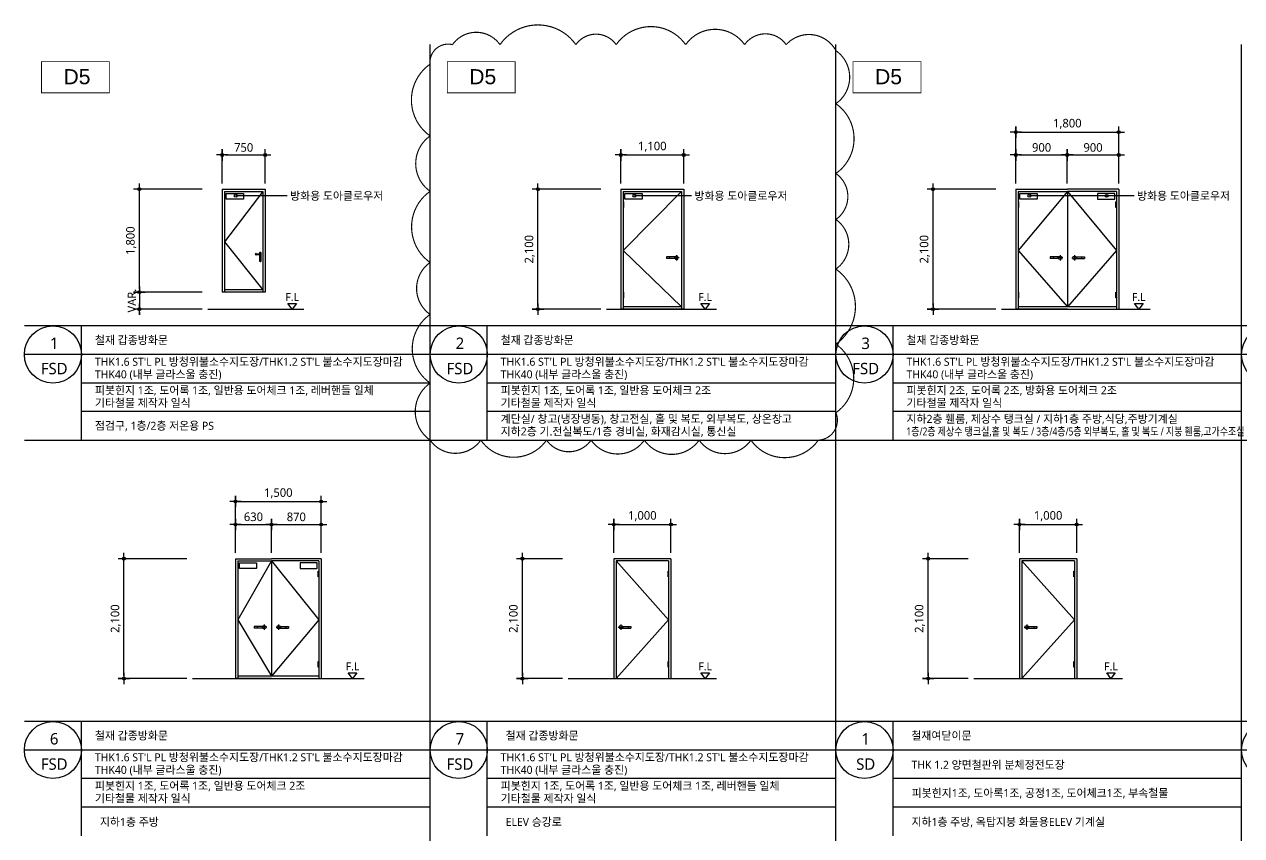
# Model space of a CAD drawing. Header units: millimetres. Extents: x 37653813 to 38677796, y 586285 to 874285.
# Drawn here: x 38475813 to 38497113, y 600685 to 614891 of the extents above; entities that cross this region are included whole.
import ezdxf
from ezdxf.enums import TextEntityAlignment as Align

# ---------------------------------------------------------------- set-up
doc = ezdxf.new("R2010")
doc.units = ezdxf.units.MM
doc.header["$LTSCALE"] = 1000
doc.header["$MEASUREMENT"] = 0
doc.header["$PDSIZE"] = -10
doc.linetypes.add('-HID', pattern=[2.5, 1.5, -1])
doc.linetypes.add('CEN', pattern=[62, 60, -1, 0, -1])
doc.layers.get('0').update_dxf_attribs({"linetype": 'CONTINUOUS'})
doc.layers.get('Defpoints').update_dxf_attribs({"color": 161, "linetype": 'CONTINUOUS'})
for name, color, linetype in [('___210319_친환경(ds)', 1, 'CONTINUOUS'), ('BOX', 6, 'CONTINUOUS'), ('center(창호)', 1, 'CEN'), ('dim0', 7, 'CONTINUOUS'), ('DOOR', 4, 'CONTINUOUS'), ('DOOR-ELE', 252, 'CONTINUOUS'), ('OPEN', 1, '-HID'), ('SYM', 7, 'CONTINUOUS'), ('TEX', 3, 'CONTINUOUS'), ('TEXT', 3, 'CONTINUOUS'), ('txt', 3, 'CONTINUOUS'), ('WAL', 3, 'CONTINUOUS'), ('WIPEOUT', 7, 'CONTINUOUS')]:
    doc.layers.add(name, color=color, linetype=linetype)
doc.styles.add('ARIAL', font='arial.ttf')
doc.styles.add('나눔고딕 Se', font='NanumGothic.ttf')
doc.styles.add('나눔바른고딕', font='NanumBarunGothic.ttf')
doc.dimstyles.new('A1-100', dxfattribs={"dimtxt": 3, "dimasz": 1, "dimexe": 2, "dimexo": 2, "dimgap": 1, "dimtad": 1, "dimdec": 0, "dimzin": 12, "dimdsep": 46, "dimlunit": 6, "dimtxsty": '나눔바른고딕', "dimblk1": 'DIMDOT', "dimblk2": 'DIMDOT', "dimsah": 1, "dimcen": -1, "dimdle": 2, "dimclrd": 256, "dimclre": 256, "dimclrt": 3, "dimadec": 0, "dimazin": 0, "dimtfac": 1, "dimtdec": 0, "dimtix": 1, "dimtmove": 2, "dimatfit": 3, "dimldrblk": 'DIMDOT', "dimfxl": 1, "dimtvp": 1, "dimtolj": 1, "dimtzin": 12, "dimlwd": -1, "dimlwe": -1, "dimarcsym": 0})

# ---------------------------------------------------------------- blocks, each defined once
blk = doc.blocks.new('fsd 750')
blk.add_wipeout([(1000, 2100), (250, 2100), (250, 300), (1000, 300)]).dxf.layer = 'WIPEOUT'
at = {"layer": 'DOOR', "ltscale": 1000}
for p, q in [((250, 2100), (250, 300)), ((250, 2100), (1000, 2100)), ((290, 2060), (290, 300)), ((290, 2060), (960, 2060)), ((960, 2060), (960, 300)), ((1000, 2100), (1000, 300)), ((1000, 300), (250, 300)), ((960, 340), (290, 340))]:
    blk.add_line(p, q, dxfattribs=at)
at = {"layer": 'DOOR-ELE', "ltscale": 1000}
for p, q in [((842, 973), (917, 968)), ((842, 950), (917, 956)), ((904, 985), (904, 969)), ((904, 954), (904, 844)), ((909, 985), (909, 969)), ((909, 954), (909, 844)), ((922, 993), (912, 993)), ((922, 988), (912, 988)), ((925, 844), (925, 985)), ((930, 844), (930, 985)), ((912, 841), (922, 841)), ((912, 836), (922, 836))]:
    blk.add_line(p, q, dxfattribs=at)
blk.add_lwpolyline([(320, 2025), (620, 2025), (620, 1925), (320, 1925)], close=True, dxfattribs=at)
for radius in [5, 3]:
    blk.add_circle((917, 850), radius, dxfattribs=at)
for centre, radius, start, end in [((841, 962), 12, 85.4426, 274.5574), ((912, 985), 8, 90, 180), ((912, 985), 3, 90, 180), ((917, 962), 6, 270, 90), ((922, 985), 8, 0, 90), ((922, 985), 3, 0, 90), ((912, 844), 8, 180, 270), ((912, 844), 3, 180, 270), ((922, 844), 3, 270, 0), ((922, 844), 8, 270, 0)]:
    blk.add_arc(centre, radius, start, end, dxfattribs=at)
at = {"layer": 'OPEN', "ltscale": 700}
for p, q in [((960, 2060), (290, 1180)), ((290, 1180), (960, 340))]:
    blk.add_line(p, q, dxfattribs=at)
blk = doc.blocks.new('DIMDOT')
at = {"linetype": 'Continuous'}
for p, q in [((-2, 0), (2, 0)), ((0, -2), (0, 2))]:
    blk.add_line(p, q, dxfattribs=at)
for radius in [0.5, 0.25]:
    blk.add_circle((0, 0), radius, dxfattribs=at)
blk = doc.blocks.new('*D229')
at = {"layer": 'Defpoints', "color": 0, "transparency": 16777216}
for p in [(38480026, 612603), (38479276, 612003), (38480026, 612003)]:
    blk.add_point(p, dxfattribs=at)
at = {"layer": 'dim0', "transparency": 16777216}
for p, q in [((38479276, 612103), (38479276, 612703)), ((38479326, 612603), (38479976, 612603)), ((38480026, 612103), (38480026, 612703))]:
    blk.add_line(p, q, dxfattribs=at)
at = {"layer": 'dim0', "transparency": 16777216, "xscale": 50, "yscale": 50, "zscale": 50, "rotation": 180}
blk.add_blockref('DIMDOT', (38479276, 612603), dxfattribs=at)
at = {"layer": 'dim0', "transparency": 16777216, "xscale": 50, "yscale": 50, "zscale": 50}
blk.add_blockref('DIMDOT', (38480026, 612603), dxfattribs=at)
at = {"layer": 'dim0', "color": 3, "transparency": 16777216, "insert": (38479651, 612734), "char_height": 150, "attachment_point": 5, "style": '나눔바른고딕'}
blk.add_mtext('\\A1;750', dxfattribs=at)
blk = doc.blocks.new('*D243')
at = {"layer": 'Defpoints', "color": 0, "transparency": 16777216}
for p in [(38491713, 612003), (38492913, 612003), (38492913, 609903)]:
    blk.add_point(p, dxfattribs=at)
at = {"layer": 'dim0', "transparency": 16777216}
for p, q in [((38492813, 612003), (38491613, 612003)), ((38491713, 609953), (38491713, 611953)), ((38492813, 609903), (38491613, 609903))]:
    blk.add_line(p, q, dxfattribs=at)
at = {"layer": 'dim0', "transparency": 16777216, "xscale": 50, "yscale": 50, "zscale": 50}
for p, rotation in [((38491713, 612003), 90), ((38491713, 609903), 270)]:
    blk.add_blockref('DIMDOT', p, dxfattribs=dict(at, rotation=rotation))
at = {"layer": 'dim0', "color": 3, "transparency": 16777216, "insert": (38491570, 610953), "char_height": 150, "attachment_point": 5, "rotation": 90, "style": '나눔바른고딕'}
blk.add_mtext('\\A1;2,100', dxfattribs=at)
blk = doc.blocks.new('*D244')
at = {"layer": 'Defpoints', "color": 0, "transparency": 16777216}
for p in [(38494063, 612603), (38493163, 612003), (38494063, 612003)]:
    blk.add_point(p, dxfattribs=at)
at = {"layer": 'dim0', "transparency": 16777216}
for p, q in [((38493163, 612103), (38493163, 612703)), ((38493213, 612603), (38494013, 612603)), ((38494063, 612103), (38494063, 612703))]:
    blk.add_line(p, q, dxfattribs=at)
at = {"layer": 'dim0', "transparency": 16777216, "xscale": 50, "yscale": 50, "zscale": 50, "rotation": 180}
blk.add_blockref('DIMDOT', (38493163, 612603), dxfattribs=at)
at = {"layer": 'dim0', "transparency": 16777216, "xscale": 50, "yscale": 50, "zscale": 50}
blk.add_blockref('DIMDOT', (38494063, 612603), dxfattribs=at)
at = {"layer": 'dim0', "color": 3, "transparency": 16777216, "insert": (38493613, 612734), "char_height": 150, "attachment_point": 5, "style": '나눔바른고딕'}
blk.add_mtext('\\A1;900', dxfattribs=at)
blk = doc.blocks.new('*D245')
at = {"layer": 'Defpoints', "color": 0, "transparency": 16777216}
for p in [(38494963, 613003), (38493163, 612003), (38494963, 612003)]:
    blk.add_point(p, dxfattribs=at)
at = {"layer": 'dim0', "transparency": 16777216}
for p, q in [((38493163, 612103), (38493163, 613103)), ((38494963, 612103), (38494963, 613103)), ((38493213, 613003), (38494913, 613003))]:
    blk.add_line(p, q, dxfattribs=at)
at = {"layer": 'dim0', "transparency": 16777216, "xscale": 50, "yscale": 50, "zscale": 50, "rotation": 180}
blk.add_blockref('DIMDOT', (38493163, 613003), dxfattribs=at)
at = {"layer": 'dim0', "transparency": 16777216, "xscale": 50, "yscale": 50, "zscale": 50}
blk.add_blockref('DIMDOT', (38494963, 613003), dxfattribs=at)
at = {"layer": 'dim0', "color": 3, "transparency": 16777216, "insert": (38494063, 613147), "char_height": 150, "attachment_point": 5, "style": '나눔바른고딕'}
blk.add_mtext('\\A1;1,800', dxfattribs=at)
blk = doc.blocks.new('*D246')
at = {"layer": 'Defpoints', "color": 0, "transparency": 16777216}
for p in [(38494963, 612603), (38494063, 612003), (38494963, 612003)]:
    blk.add_point(p, dxfattribs=at)
at = {"layer": 'dim0', "transparency": 16777216}
for p, q in [((38494063, 612103), (38494063, 612703)), ((38494113, 612603), (38494913, 612603)), ((38494963, 612103), (38494963, 612703))]:
    blk.add_line(p, q, dxfattribs=at)
at = {"layer": 'dim0', "transparency": 16777216, "xscale": 50, "yscale": 50, "zscale": 50, "rotation": 180}
blk.add_blockref('DIMDOT', (38494063, 612603), dxfattribs=at)
at = {"layer": 'dim0', "transparency": 16777216, "xscale": 50, "yscale": 50, "zscale": 50}
blk.add_blockref('DIMDOT', (38494963, 612603), dxfattribs=at)
at = {"layer": 'dim0', "color": 3, "transparency": 16777216, "insert": (38494513, 612734), "char_height": 150, "attachment_point": 5, "style": '나눔바른고딕'}
blk.add_mtext('\\A1;900', dxfattribs=at)
blk = doc.blocks.new('*D247')
at = {"layer": 'Defpoints', "color": 0, "transparency": 16777216}
for p in [(38484801, 612003), (38486001, 612003), (38486001, 609903)]:
    blk.add_point(p, dxfattribs=at)
at = {"layer": 'dim0', "transparency": 16777216}
for p, q in [((38485901, 612003), (38484701, 612003)), ((38484801, 609953), (38484801, 611953)), ((38485901, 609903), (38484701, 609903))]:
    blk.add_line(p, q, dxfattribs=at)
at = {"layer": 'dim0', "transparency": 16777216, "xscale": 50, "yscale": 50, "zscale": 50}
for p, rotation in [((38484801, 612003), 90), ((38484801, 609903), 270)]:
    blk.add_blockref('DIMDOT', p, dxfattribs=dict(at, rotation=rotation))
at = {"layer": 'dim0', "color": 3, "transparency": 16777216, "insert": (38484657, 610953), "char_height": 150, "attachment_point": 5, "rotation": 90, "style": '나눔바른고딕'}
blk.add_mtext('\\A1;2,100', dxfattribs=at)
blk = doc.blocks.new('*D248')
at = {"layer": 'Defpoints', "color": 0, "transparency": 16777216}
for p in [(38487351, 612603), (38486251, 612003), (38487351, 612003)]:
    blk.add_point(p, dxfattribs=at)
at = {"layer": 'dim0', "transparency": 16777216}
for p, q in [((38486251, 612103), (38486251, 612703)), ((38486301, 612603), (38487301, 612603)), ((38487351, 612103), (38487351, 612703))]:
    blk.add_line(p, q, dxfattribs=at)
at = {"layer": 'dim0', "transparency": 16777216, "xscale": 50, "yscale": 50, "zscale": 50, "rotation": 180}
blk.add_blockref('DIMDOT', (38486251, 612603), dxfattribs=at)
at = {"layer": 'dim0', "transparency": 16777216, "xscale": 50, "yscale": 50, "zscale": 50}
blk.add_blockref('DIMDOT', (38487351, 612603), dxfattribs=at)
at = {"layer": 'dim0', "color": 3, "transparency": 16777216, "insert": (38486801, 612747), "char_height": 150, "attachment_point": 5, "style": '나눔바른고딕'}
blk.add_mtext('\\A1;1,100', dxfattribs=at)
blk = doc.blocks.new('FSD-1800')
blk.add_wipeout([(1450, -518), (3250, -518), (3250, -2618), (1450, -2618)]).dxf.layer = 'WIPEOUT'
at = {"layer": 'center(창호)'}
for p, q in [((2225, -1673), (2225, -1763)), ((2475, -1673), (2475, -1763)), ((2270, -1718), (2180, -1718)), ((2430, -1718), (2520, -1718))]:
    blk.add_line(p, q, dxfattribs=at)
at = {"layer": 'DOOR', "ltscale": 1000}
for p, q in [((1450, -518), (1450, -2618)), ((1450, -518), (2350, -518)), ((1490, -558), (1490, -2618)), ((1490, -558), (2350, -558)), ((3250, -518), (2350, -518)), ((2350, -558), (2350, -2578)), ((2350, -558), (2350, -2578)), ((3210, -558), (2350, -558)), ((3210, -558), (3210, -2618)), ((3250, -518), (3250, -2618)), ((2350, -2618), (1450, -2618)), ((3210, -2578), (1490, -2578)), ((2350, -2618), (3250, -2618))]:
    blk.add_line(p, q, dxfattribs=at)
for centre in [(2225, -1718), (2475, -1718)]:
    blk.add_circle(centre, 30, dxfattribs=at)
at = {"layer": 'DOOR-ELE', "ltscale": 1000}
for p, q in [((2199, -1703), (2050, -1703)), ((2050, -1703), (2050, -1733)), ((2100, -1703), (2100, -1733)), ((2501, -1703), (2650, -1703)), ((2600, -1703), (2600, -1733)), ((2650, -1703), (2650, -1733)), ((2199, -1733), (2050, -1733)), ((2501, -1733), (2650, -1733))]:
    blk.add_line(p, q, dxfattribs=at)
for points in [[(1520, -593), (1820, -593), (1820, -693), (1520, -693)], [(3180, -593), (2880, -593), (2880, -693), (3180, -693)], [(1490, -838), (1500, -838), (1500, -738), (1490, -738)], [(3210, -838), (3200, -838), (3200, -738), (3210, -738)], [(1490, -2418), (1500, -2418), (1500, -2318), (1490, -2318)], [(3210, -2418), (3200, -2418), (3200, -2318), (3210, -2318)]]:
    blk.add_lwpolyline(points, close=True, dxfattribs=at)
at = {"layer": 'OPEN', "ltscale": 700}
for p, q in [((2350, -558), (1490, -1588)), ((2350, -558), (3210, -1588)), ((1490, -1588), (2350, -2578)), ((3210, -1588), (2350, -2578))]:
    blk.add_line(p, q, dxfattribs=at)
blk = doc.blocks.new('A$C796d04ea')
blk.add_wipeout([(1000, 2100), (1000, 0), (-100, 0), (-100, 2100)])
blk.add_wipeout([(-100, 2100), (1000, 2100), (1000, 0), (-100, 0)]).dxf.layer = 'WIPEOUT'
at = {"layer": 'center(창호)'}
for p, q in [((-20, 900), (70, 900)), ((25, 945), (25, 855))]:
    blk.add_line(p, q, dxfattribs=at)
at = {"layer": 'DOOR', "ltscale": 1000}
for p, q in [((-100, 2100), (-100, 0)), ((1000, 2100), (-100, 2100)), ((-60, 2060), (-60, 0)), ((960, 2060), (-60, 2060)), ((960, 2060), (960, 0)), ((1000, 2100), (1000, 0)), ((-60, 40), (960, 40)), ((-100, 0), (1000, 0))]:
    blk.add_line(p, q, dxfattribs=at)
blk.add_circle((25, 900), 30, dxfattribs=at)
at = {"layer": 'DOOR-ELE', "ltscale": 1000}
for p, q in [((51, 915), (200, 915)), ((51, 885), (200, 885)), ((150, 915), (150, 885)), ((200, 915), (200, 885))]:
    blk.add_line(p, q, dxfattribs=at)
for points in [[(930, 2025), (630, 2025), (630, 1925), (930, 1925)], [(960, 1780), (950, 1780), (950, 1880), (960, 1880)], [(960, 200), (950, 200), (950, 300), (960, 300)]]:
    blk.add_lwpolyline(points, close=True, dxfattribs=at)
at = {"layer": 'OPEN', "ltscale": 700}
for p, q in [((-60, 2060), (960, 1030)), ((960, 1030), (-60, 40))]:
    blk.add_line(p, q, dxfattribs=at)
blk = doc.blocks.new('*D257')
at = {"layer": 'Defpoints', "color": 0, "transparency": 16777216}
for p in [(38477826, 612003), (38479026, 612003), (38479026, 610203)]:
    blk.add_point(p, dxfattribs=at)
at = {"layer": 'dim0', "transparency": 16777216}
for p, q in [((38478926, 612003), (38477726, 612003)), ((38477826, 610253), (38477826, 611953)), ((38478926, 610203), (38477726, 610203))]:
    blk.add_line(p, q, dxfattribs=at)
at = {"layer": 'dim0', "transparency": 16777216, "xscale": 50, "yscale": 50, "zscale": 50}
for p, rotation in [((38477826, 612003), 90), ((38477826, 610203), 270)]:
    blk.add_blockref('DIMDOT', p, dxfattribs=dict(at, rotation=rotation))
at = {"layer": 'dim0', "color": 3, "transparency": 16777216, "insert": (38477682, 611103), "char_height": 150, "attachment_point": 5, "rotation": 90, "style": '나눔바른고딕'}
blk.add_mtext('\\A1;1,800', dxfattribs=at)
blk = doc.blocks.new('*D258')
at = {"layer": 'Defpoints', "color": 0, "transparency": 16777216}
for p in [(38479026, 610203), (38477826, 609903), (38479026, 609903)]:
    blk.add_point(p, dxfattribs=at)
at = {"layer": 'dim0', "transparency": 16777216}
for p, q in [((38477826, 610253), (38477826, 610303)), ((38478926, 610203), (38477726, 610203)), ((38477826, 610203), (38477826, 609903)), ((38478926, 609903), (38477726, 609903)), ((38477826, 609853), (38477826, 609803))]:
    blk.add_line(p, q, dxfattribs=at)
at = {"layer": 'dim0', "transparency": 16777216, "xscale": 50, "yscale": 50, "zscale": 50}
for p, rotation in [((38477826, 610203), 270), ((38477826, 609903), 90)]:
    blk.add_blockref('DIMDOT', p, dxfattribs=dict(at, rotation=rotation))
at = {"layer": 'dim0', "color": 3, "transparency": 16777216, "insert": (38477696, 610053), "char_height": 150, "attachment_point": 5, "rotation": 90, "style": '나눔바른고딕'}
blk.add_mtext('\\A1;VAR.', dxfattribs=at)
blk = doc.blocks.new('A$C1C70472D')
at = {"layer": '___210319_친환경(ds)', "const_width": 13.2}
for points in [[(1300, 27950), (2488, 27950), (2488, 27407), (1300, 27407)], [(8400, 27950), (9588, 27950), (9588, 27407), (8400, 27407)], [(15500, 27950), (16688, 27950), (16688, 27407), (15500, 27407)]]:
    blk.add_lwpolyline(points, close=True, dxfattribs=at)
at = {"layer": '___210319_친환경(ds)', "style": 'ARIAL'}
for p in [(1921, 27689), (9021, 27689), (16121, 27689)]:
    blk.add_text('D5', height=264, dxfattribs=at).set_placement(p, align=Align.MIDDLE_CENTER)
blk = doc.blocks.new('*D365')
at = {"layer": 'Defpoints', "color": 0, "transparency": 16777216}
for p in [(38487127, 606135), (38486127, 605535), (38487127, 605535)]:
    blk.add_point(p, dxfattribs=at)
at = {"layer": 'dim0', "transparency": 16777216}
for p, q in [((38486127, 605635), (38486127, 606235)), ((38487127, 605635), (38487127, 606235)), ((38486177, 606135), (38487077, 606135))]:
    blk.add_line(p, q, dxfattribs=at)
at = {"layer": 'dim0', "transparency": 16777216, "xscale": 50, "yscale": 50, "zscale": 50, "rotation": 180}
blk.add_blockref('DIMDOT', (38486127, 606135), dxfattribs=at)
at = {"layer": 'dim0', "transparency": 16777216, "xscale": 50, "yscale": 50, "zscale": 50}
blk.add_blockref('DIMDOT', (38487127, 606135), dxfattribs=at)
at = {"layer": 'dim0', "color": 3, "transparency": 16777216, "insert": (38486627, 606279), "char_height": 150, "attachment_point": 5, "style": '나눔바른고딕'}
blk.add_mtext('\\A1;1,000', dxfattribs=at)
blk = doc.blocks.new('*D364')
at = {"layer": 'Defpoints', "color": 0, "transparency": 16777216}
for p in [(38484527, 605535), (38485327, 605535), (38485327, 603435)]:
    blk.add_point(p, dxfattribs=at)
at = {"layer": 'dim0', "transparency": 16777216}
for p, q in [((38485227, 605535), (38484427, 605535)), ((38484527, 603485), (38484527, 605485)), ((38485227, 603435), (38484427, 603435))]:
    blk.add_line(p, q, dxfattribs=at)
at = {"layer": 'dim0', "transparency": 16777216, "xscale": 50, "yscale": 50, "zscale": 50}
for p, rotation in [((38484527, 605535), 90), ((38484527, 603435), 270)]:
    blk.add_blockref('DIMDOT', p, dxfattribs=dict(at, rotation=rotation))
at = {"layer": 'dim0', "color": 3, "transparency": 16777216, "insert": (38484383, 604485), "char_height": 150, "attachment_point": 5, "rotation": 90, "style": '나눔바른고딕'}
blk.add_mtext('\\A1;2,100', dxfattribs=at)
blk = doc.blocks.new('*D366')
at = {"layer": 'Defpoints', "color": 0, "transparency": 16777216}
for p in [(38477557, 605535), (38478757, 605535), (38478757, 603435)]:
    blk.add_point(p, dxfattribs=at)
at = {"layer": 'dim0', "transparency": 16777216}
for p, q in [((38478657, 605535), (38477457, 605535)), ((38477557, 603485), (38477557, 605485)), ((38478657, 603435), (38477457, 603435))]:
    blk.add_line(p, q, dxfattribs=at)
at = {"layer": 'dim0', "transparency": 16777216, "xscale": 50, "yscale": 50, "zscale": 50}
for p, rotation in [((38477557, 605535), 90), ((38477557, 603435), 270)]:
    blk.add_blockref('DIMDOT', p, dxfattribs=dict(at, rotation=rotation))
at = {"layer": 'dim0', "color": 3, "transparency": 16777216, "insert": (38477413, 604485), "char_height": 150, "attachment_point": 5, "rotation": 90, "style": '나눔바른고딕'}
blk.add_mtext('\\A1;2,100', dxfattribs=at)
blk = doc.blocks.new('*D367')
at = {"layer": 'Defpoints', "color": 0, "transparency": 16777216}
for p in [(38480137, 606135), (38479507, 605535), (38480137, 605535)]:
    blk.add_point(p, dxfattribs=at)
at = {"layer": 'dim0', "transparency": 16777216}
for p, q in [((38479507, 605635), (38479507, 606235)), ((38480137, 605635), (38480137, 606235)), ((38479557, 606135), (38480087, 606135))]:
    blk.add_line(p, q, dxfattribs=at)
at = {"layer": 'dim0', "transparency": 16777216, "xscale": 50, "yscale": 50, "zscale": 50, "rotation": 180}
blk.add_blockref('DIMDOT', (38479507, 606135), dxfattribs=at)
at = {"layer": 'dim0', "transparency": 16777216, "xscale": 50, "yscale": 50, "zscale": 50}
blk.add_blockref('DIMDOT', (38480137, 606135), dxfattribs=at)
at = {"layer": 'dim0', "color": 3, "transparency": 16777216, "insert": (38479822, 606267), "char_height": 150, "attachment_point": 5, "style": '나눔바른고딕'}
blk.add_mtext('\\A1;630', dxfattribs=at)
blk = doc.blocks.new('*D368')
at = {"layer": 'Defpoints', "color": 0, "transparency": 16777216}
for p in [(38481007, 606535), (38479507, 605535), (38481007, 605535)]:
    blk.add_point(p, dxfattribs=at)
at = {"layer": 'dim0', "transparency": 16777216}
for p, q in [((38479507, 605635), (38479507, 606635)), ((38481007, 605635), (38481007, 606635)), ((38479557, 606535), (38480957, 606535))]:
    blk.add_line(p, q, dxfattribs=at)
at = {"layer": 'dim0', "transparency": 16777216, "xscale": 50, "yscale": 50, "zscale": 50, "rotation": 180}
blk.add_blockref('DIMDOT', (38479507, 606535), dxfattribs=at)
at = {"layer": 'dim0', "transparency": 16777216, "xscale": 50, "yscale": 50, "zscale": 50}
blk.add_blockref('DIMDOT', (38481007, 606535), dxfattribs=at)
at = {"layer": 'dim0', "color": 3, "transparency": 16777216, "insert": (38480257, 606679), "char_height": 150, "attachment_point": 5, "style": '나눔바른고딕'}
blk.add_mtext('\\A1;1,500', dxfattribs=at)
blk = doc.blocks.new('*D369')
at = {"layer": 'Defpoints', "color": 0, "transparency": 16777216}
for p in [(38481007, 606135), (38480137, 605535), (38481007, 605535)]:
    blk.add_point(p, dxfattribs=at)
at = {"layer": 'dim0', "transparency": 16777216}
for p, q in [((38480137, 605635), (38480137, 606235)), ((38481007, 605635), (38481007, 606235)), ((38480187, 606135), (38480957, 606135))]:
    blk.add_line(p, q, dxfattribs=at)
at = {"layer": 'dim0', "transparency": 16777216, "xscale": 50, "yscale": 50, "zscale": 50, "rotation": 180}
blk.add_blockref('DIMDOT', (38480137, 606135), dxfattribs=at)
at = {"layer": 'dim0', "transparency": 16777216, "xscale": 50, "yscale": 50, "zscale": 50}
blk.add_blockref('DIMDOT', (38481007, 606135), dxfattribs=at)
at = {"layer": 'dim0', "color": 3, "transparency": 16777216, "insert": (38480572, 606266), "char_height": 150, "attachment_point": 5, "style": '나눔바른고딕'}
blk.add_mtext('\\A1;870', dxfattribs=at)
blk = doc.blocks.new('*D742')
at = {"layer": 'Defpoints', "color": 0, "transparency": 16777216}
for p in [(38494227, 606135), (38493227, 605535), (38494227, 605535)]:
    blk.add_point(p, dxfattribs=at)
at = {"layer": 'dim0', "transparency": 16777216}
for p, q in [((38493227, 605635), (38493227, 606235)), ((38494227, 605635), (38494227, 606235)), ((38493277, 606135), (38494177, 606135))]:
    blk.add_line(p, q, dxfattribs=at)
at = {"layer": 'dim0', "transparency": 16777216, "xscale": 50, "yscale": 50, "zscale": 50, "rotation": 180}
blk.add_blockref('DIMDOT', (38493227, 606135), dxfattribs=at)
at = {"layer": 'dim0', "transparency": 16777216, "xscale": 50, "yscale": 50, "zscale": 50}
blk.add_blockref('DIMDOT', (38494227, 606135), dxfattribs=at)
at = {"layer": 'dim0', "color": 3, "transparency": 16777216, "insert": (38493727, 606279), "char_height": 150, "attachment_point": 5, "style": '나눔바른고딕'}
blk.add_mtext('\\A1;1,000', dxfattribs=at)
blk = doc.blocks.new('*D743')
at = {"layer": 'Defpoints', "color": 0, "transparency": 16777216}
for p in [(38491627, 605535), (38492427, 605535), (38492427, 603435)]:
    blk.add_point(p, dxfattribs=at)
at = {"layer": 'dim0', "transparency": 16777216}
for p, q in [((38492327, 605535), (38491527, 605535)), ((38491627, 603485), (38491627, 605485)), ((38492327, 603435), (38491527, 603435))]:
    blk.add_line(p, q, dxfattribs=at)
at = {"layer": 'dim0', "transparency": 16777216, "xscale": 50, "yscale": 50, "zscale": 50}
for p, rotation in [((38491627, 605535), 90), ((38491627, 603435), 270)]:
    blk.add_blockref('DIMDOT', p, dxfattribs=dict(at, rotation=rotation))
at = {"layer": 'dim0', "color": 3, "transparency": 16777216, "insert": (38491483, 604485), "char_height": 150, "attachment_point": 5, "rotation": 90, "style": '나눔바른고딕'}
blk.add_mtext('\\A1;2,100', dxfattribs=at)

msp = doc.modelspace()

# ---------------------------------------------------------------- hatches: boundary and pattern name
at = {"layer": 'SYM', "ltscale": 1000}
h = msp.add_hatch(color=256, dxfattribs=at)
h.dxf.hatch_style = 1
edge = h.paths.add_edge_path()
edge.add_arc((38479512.3, 611887.4), 25, 0, 360)
h = msp.add_hatch(color=256, dxfattribs=at)
h.dxf.hatch_style = 1
edge = h.paths.add_edge_path()
edge.add_arc((38486487.3, 611887.4), 25, 0, 360)
h = msp.add_hatch(color=256, dxfattribs=at)
h.dxf.hatch_style = 1
edge = h.paths.add_edge_path()
edge.add_arc((38493399.8, 611887.4), 25, 0, 360)
h = msp.add_hatch(color=256, dxfattribs=at)
h.dxf.hatch_style = 1
edge = h.paths.add_edge_path()
edge.add_arc((38494749.8, 611887.4), 25, 0, 360)

# ---------------------------------------------------------------- linework, layer by layer
at = {"layer": 'BOX', "color": 3}
for p, q in [((38482913.4, 586835), (38482913.4, 614535)), ((38490013.4, 586835), (38490013.4, 614535)), ((38497113.4, 586835), (38497113.4, 614535)), ((38475813.4, 607610), (38511313.4, 607610))]:
    msp.add_line(p, q, dxfattribs=at)
at = {"layer": 'BOX'}
for p, q in [((38482913.4, 609610), (38475813.4, 609610)), ((38476813.4, 607610), (38476813.4, 609610)), ((38490013.4, 609610), (38482913.4, 609610)), ((38490013.4, 609610), (38482913.4, 609610)), ((38483913.4, 607610), (38483913.4, 609610)), ((38497113.4, 609610), (38490013.4, 609610)), ((38491013.4, 607610), (38491013.4, 609610)), ((38504213.4, 609610), (38497113.4, 609610)), ((38482913.4, 602685), (38475813.4, 602685)), ((38476813.4, 600685), (38476813.4, 602685)), ((38476813.4, 600685), (38476813.4, 602685)), ((38490013.4, 602685), (38482913.4, 602685)), ((38483913.4, 600685), (38483913.4, 602685)), ((38497113.4, 602685), (38490013.4, 602685)), ((38497113.4, 602685), (38490013.4, 602685)), ((38491013.4, 600685), (38491013.4, 602685)), ((38504213.4, 602685), (38497113.4, 602685))]:
    msp.add_line(p, q, dxfattribs=at)
at = {"layer": 'BOX', "color": 6}
for p, q in [((38476813.4, 609110), (38475813.4, 609110)), ((38483913.4, 609110), (38482913.4, 609110)), ((38491013.4, 609110), (38490013.4, 609110)), ((38498113.4, 609110), (38497113.4, 609110)), ((38476813.4, 602185), (38475813.4, 602185)), ((38476813.4, 602185), (38475813.4, 602185)), ((38483913.4, 602185), (38482913.4, 602185)), ((38491013.4, 602185), (38490013.4, 602185)), ((38498113.4, 602185), (38497113.4, 602185))]:
    msp.add_line(p, q, dxfattribs=at)
at = {"layer": 'BOX', "color": 5}
for p, q in [((38482913.4, 609110), (38476813.4, 609110)), ((38490013.4, 609110), (38483913.4, 609110)), ((38490013.4, 609110), (38483913.4, 609110)), ((38497113.4, 609110), (38491013.4, 609110)), ((38482913.4, 608610), (38476813.4, 608610)), ((38490013.4, 608610), (38483913.4, 608610)), ((38490013.4, 608610), (38483913.4, 608610)), ((38497113.4, 608610), (38491013.4, 608610)), ((38482913.4, 608110), (38476813.4, 608110)), ((38490013.4, 608110), (38483913.4, 608110)), ((38490013.4, 608110), (38483913.4, 608110)), ((38497113.4, 608110), (38491013.4, 608110)), ((38482913.4, 602185), (38476813.4, 602185)), ((38490013.4, 602185), (38483913.4, 602185)), ((38497113.4, 602185), (38491013.4, 602185)), ((38482913.4, 601685), (38476813.4, 601685)), ((38490013.4, 601685), (38483913.4, 601685)), ((38497113.4, 601685), (38491013.4, 601685)), ((38482913.4, 601185), (38476813.4, 601185)), ((38490013.4, 601185), (38483913.4, 601185)), ((38497113.4, 601185), (38491013.4, 601185))]:
    msp.add_line(p, q, dxfattribs=at)
at = {"layer": 'BOX', "color": 6}
for centre in [(38476313.4, 609110), (38483413.4, 609110), (38490513.4, 609110), (38497613.4, 609110), (38476313.4, 602185), (38476313.4, 602185), (38483413.4, 602185), (38490513.4, 602185), (38497613.4, 602185)]:
    msp.add_circle(centre, 500, dxfattribs=at)
at = {"layer": 'center(창호)', "ltscale": 1000}
for p, q in [((38479025.9, 609902.8), (38480700.9, 609902.8)), ((38492913.4, 609902.8), (38495513.4, 609902.8)), ((38478756.9, 603435), (38481756.9, 603435))]:
    msp.add_line(p, q, dxfattribs=at)
at = {"layer": 'center(창호)'}
for p, q in [((38486206.7, 604335), (38486296.7, 604335)), ((38486251.7, 604380), (38486251.7, 604290)), ((38493306.7, 604335), (38493396.7, 604335)), ((38493351.7, 604380), (38493351.7, 604290)), ((38485326.7, 603435), (38487926.7, 603435)), ((38492426.7, 603435), (38495026.7, 603435))]:
    msp.add_line(p, q, dxfattribs=at)
at = {"layer": 'DOOR', "ltscale": 1000}
for p, q in [((38486126.7, 605535), (38486126.7, 603435)), ((38487126.7, 605535), (38486126.7, 605535)), ((38486166.7, 605495), (38486166.7, 603435)), ((38487086.7, 605495), (38486166.7, 605495)), ((38487086.7, 605495), (38487086.7, 603435)), ((38487126.7, 605535), (38487126.7, 603435)), ((38493226.7, 605535), (38493226.7, 603435)), ((38494226.7, 605535), (38493226.7, 605535)), ((38493266.7, 605495), (38493266.7, 603435)), ((38494186.7, 605495), (38493266.7, 605495)), ((38494186.7, 605495), (38494186.7, 603435)), ((38494226.7, 605535), (38494226.7, 603435)), ((38486126.7, 603435), (38487126.7, 603435)), ((38493226.7, 603435), (38494226.7, 603435))]:
    msp.add_line(p, q, dxfattribs=at)
for centre in [(38486251.7, 604335), (38493351.7, 604335)]:
    msp.add_circle(centre, 30, dxfattribs=at)
at = {"layer": 'DOOR-ELE', "ltscale": 1000}
for p, q in [((38486277.7, 604350), (38486426.7, 604350)), ((38486277.7, 604320), (38486426.7, 604320)), ((38486376.7, 604350), (38486376.7, 604320)), ((38486426.7, 604350), (38486426.7, 604320)), ((38493377.7, 604350), (38493526.7, 604350)), ((38493377.7, 604320), (38493526.7, 604320)), ((38493476.7, 604350), (38493476.7, 604320)), ((38493526.7, 604350), (38493526.7, 604320))]:
    msp.add_line(p, q, dxfattribs=at)
for points in [[(38487086.7, 605215), (38487076.7, 605215), (38487076.7, 605315), (38487086.7, 605315)], [(38494186.7, 605215), (38494176.7, 605215), (38494176.7, 605315), (38494186.7, 605315)], [(38487086.7, 603635), (38487076.7, 603635), (38487076.7, 603735), (38487086.7, 603735)], [(38494186.7, 603635), (38494176.7, 603635), (38494176.7, 603735), (38494186.7, 603735)]]:
    msp.add_lwpolyline(points, close=True, dxfattribs=at)
at = {"layer": 'OPEN', "ltscale": 700}
for p, q in [((38486166.7, 605495), (38487086.7, 604465)), ((38493266.7, 605495), (38494186.7, 604465)), ((38487086.7, 604465), (38486166.7, 603435)), ((38494186.7, 604465), (38493266.7, 603435))]:
    msp.add_line(p, q, dxfattribs=at)
at = {"layer": 'SYM'}
for points in [[(38480425.9, 610002.8), (38480575.9, 610002.8), (38480500.9, 609902.8), (38480425.9, 610002.8)], [(38487650.9, 610002.8), (38487800.9, 610002.8), (38487725.9, 609902.8), (38487650.9, 610002.8)], [(38495238.4, 610002.8), (38495388.4, 610002.8), (38495313.4, 609902.8), (38495238.4, 610002.8)], [(38481481.9, 603535), (38481631.9, 603535), (38481556.9, 603435), (38481481.9, 603535)], [(38487651.7, 603535), (38487801.7, 603535), (38487726.7, 603435), (38487651.7, 603535)], [(38494751.7, 603535), (38494901.7, 603535), (38494826.7, 603435), (38494751.7, 603535)]]:
    msp.add_lwpolyline(points, dxfattribs=at)

# ---------------------------------------------------------------- texts
at = {"layer": 'TEX', "color": 253}
for style, p in [('나눔바른고딕', (38480381, 610046.6)), ('나눔바른고딕', (38487606, 610046.6)), ('나눔바른고딕', (38495193.5, 610046.6)), ('나눔바른고딕', (38481437, 603578.8)), ('나눔고딕 Se', (38487606.8, 603578.8)), ('나눔고딕 Se', (38494706.8, 603578.8))]:
    msp.add_text('F.L', height=140, dxfattribs=dict(at, style=style)).set_placement(p)
at = {"layer": 'TEXT'}
for s, style, p in [('방화용 도아클로우저', '나눔바른고딕', (38480463.3, 611887.4)), ('방화용 도아클로우저', '나눔바른고딕', (38487538.3, 611887.4)), ('방화용 도아클로우저', '나눔바른고딕', (38495281.8, 611887.4)), ('철재 갑종방화문', '나눔바른고딕', (38477048.2, 609362.1)), ('철재 갑종방화문', '나눔바른고딕', (38484148.2, 609362.1)), ('철재 갑종방화문', '나눔바른고딕', (38491248.2, 609362.1)), ("THK1.6 ST'L PL 방청위불소수지도장/THK1.2 ST'L 불소수지도장마감", '나눔바른고딕', (38477048.2, 608982.7)), ("THK1.6 ST'L PL 방청위불소수지도장/THK1.2 ST'L 불소수지도장마감", '나눔바른고딕', (38484148.2, 608982.7)), ("THK1.6 ST'L PL 방청위불소수지도장/THK1.2 ST'L 불소수지도장마감", '나눔바른고딕', (38491248.2, 608982.7)), ('THK40 (내부 글라스울 충진)', '나눔바른고딕', (38477048.2, 608762.7)), ('THK40 (내부 글라스울 충진)', '나눔바른고딕', (38484148.2, 608762.7)), ('THK40 (내부 글라스울 충진)', '나눔바른고딕', (38491248.2, 608762.7)), ('피봇힌지 1조, 도어록 1조, 일반용 도어체크 1조, 레버핸들 일체', '나눔바른고딕', (38477048.2, 608482.7)), ('피봇힌지 1조, 도어록 1조, 일반용 도어체크 2조', '나눔바른고딕', (38484148.2, 608482.7)), ('피봇힌지 2조, 도어록 2조, 방화용 도어체크 2조', '나눔바른고딕', (38491248.2, 608482.7)), ('기타철물 제작자 일식', '나눔바른고딕', (38477048.2, 608262.7)), ('기타철물 제작자 일식', '나눔바른고딕', (38484148.2, 608262.7)), ('기타철물 제작자 일식', '나눔바른고딕', (38491248.2, 608262.7)), ('점검구, 1층/2층 저온용 PS', '나눔바른고딕', (38477048.2, 607862.1)), ('계단실/ 창고(냉장냉동), 창고전실, 홀 및 복도, 외부복도, 상온창고', '나눔바른고딕', (38484148.2, 607982.7)), ('지하2층 휀룸, 제상수 탱크실 / 지하1층 주방,식당,주방기계실', '나눔바른고딕', (38491248.2, 607982.7)), ('지하2층 기.전실복도/1층 경비실, 화재감시실, 통신실', '나눔바른고딕', (38484148.2, 607762.7)), ('철재 갑종방화문', '나눔바른고딕', (38477048.2, 602437.1)), ('철재 갑종방화문', '나눔고딕 Se', (38484234.1, 602437.1)), ('철재여닫이문', '나눔고딕 Se', (38491334.1, 602437.1)), ("THK1.6 ST'L PL 방청위불소수지도장/THK1.2 ST'L 불소수지도장마감", '나눔바른고딕', (38477048.2, 602057.7)), ("THK1.6 ST'L PL 방청위불소수지도장/THK1.2 ST'L 불소수지도장마감", '나눔바른고딕', (38484148.2, 602057.7)), ('THK 1.2 양면철판위 분체정전도장', '나눔고딕 Se', (38491336, 601925.5)), ('THK40 (내부 글라스울 충진)', '나눔바른고딕', (38477048.2, 601837.7)), ('THK40 (내부 글라스울 충진)', '나눔바른고딕', (38484148.2, 601837.7)), ('피봇힌지 1조, 도어록 1조, 일반용 도어체크 2조', '나눔바른고딕', (38477048.2, 601557.7)), ('피봇힌지 1조, 도어록 1조, 일반용 도어체크 1조, 레버핸들 일체', '나눔바른고딕', (38484148.2, 601557.7)), ('피봇힌지1조, 도아록1조, 공정1조, 도어체크1조, 부속철물', '나눔고딕 Se', (38491338.8, 601431)), ('기타철물 제작자 일식', '나눔바른고딕', (38477048.2, 601337.7)), ('기타철물 제작자 일식', '나눔바른고딕', (38484148.2, 601337.7)), ('지하1층 주방', '나눔고딕 Se', (38477136, 600925.5)), ('ELEV 승강로', '나눔고딕 Se', (38484236, 600925.5)), ('지하1층 주방, 옥탑지붕 화물용ELEV 기계실', '나눔고딕 Se', (38491336, 600925.5))]:
    msp.add_text(s, height=140, dxfattribs=dict(at, style=style)).set_placement(p, align=Align.MIDDLE_LEFT)
at = {"layer": 'TEXT', "style": '나눔바른고딕', "width": 0.8}
msp.add_text('1층/2층 제상수 탱크실,홀 및 복도 / 3층/4층/5층 외부복도, 홀 및 복도 / 지붕 휀룸,고가수조실', height=140, dxfattribs=at).set_placement((38491248.2, 607762.7), align=Align.MIDDLE_LEFT)
at = {"layer": 'txt', "style": '나눔바른고딕'}
for s, p in [('1', (38476335.2, 609305.8)), ('2', (38483435.2, 609305.8)), ('3', (38490535.2, 609305.8)), ('FSD', (38476335.2, 608863.7)), ('FSD', (38483435.2, 608863.7)), ('FSD', (38490535.2, 608863.7)), ('6', (38476335.2, 602380.8)), ('7', (38483435.2, 602380.8)), ('1', (38490535.2, 602380.8)), ('FSD', (38476335.2, 601938.7)), ('FSD', (38483435.2, 601938.7)), ('SD', (38490535.2, 601938.7))]:
    msp.add_text(s, height=200, dxfattribs=at).set_placement(p, align=Align.MIDDLE_CENTER)

# ---------------------------------------------------------------- dimensions: what is measured, and where the dimension line sits
at = {"layer": 'dim0'}
for base, p1, p2, picture, middle in [((38494963.4, 613002.8), (38493163.4, 612002.8), (38494963.4, 612002.8), '*D245', (38494063.4, 613146.6)), ((38487350.9, 612602.8), (38486250.9, 612002.8), (38487350.9, 612002.8), '*D248', (38486800.9, 612746.6)), ((38494063.4, 612602.8), (38493163.4, 612002.8), (38494063.4, 612002.8), '*D244', (38493613.4, 612734.4)), ((38494963.4, 612602.8), (38494063.4, 612002.8), (38494963.4, 612002.8), '*D246', (38494513.4, 612734.4)), ((38481006.9, 606535), (38479506.9, 605535), (38481006.9, 605535), '*D368', (38480256.9, 606678.9)), ((38480136.9, 606135), (38479506.9, 605535), (38480136.9, 605535), '*D367', (38479821.9, 606266.6)), ((38481006.9, 606135), (38480136.9, 605535), (38481006.9, 605535), '*D369', (38480571.9, 606266.5)), ((38487126.7, 606135), (38486126.7, 605535), (38487126.7, 605535), '*D365', (38486626.7, 606278.9)), ((38494226.7, 606135), (38493226.7, 605535), (38494226.7, 605535), '*D742', (38493726.7, 606278.9))]:
    dim = msp.add_linear_dim(base=base, p1=p1, p2=p2, dimstyle='A1-100', override={"dimscale": 50}, dxfattribs=at)
    dim.commit()
    dim.dimension.update_dxf_attribs({"geometry": picture, "text_midpoint": middle})
for base, p1, p2, picture, middle in [((38477825.9, 612002.8), (38479025.9, 610202.8), (38479025.9, 612002.8), '*D257', (38477682.1, 611102.8)), ((38484800.9, 612002.8), (38486000.9, 609902.8), (38486000.9, 612002.8), '*D247', (38484657.1, 610952.8)), ((38491713.4, 612002.8), (38492913.4, 609902.8), (38492913.4, 612002.8), '*D243', (38491569.6, 610952.8)), ((38477556.9, 605535), (38478756.9, 603435), (38478756.9, 605535), '*D366', (38477413.1, 604485)), ((38484526.7, 605535), (38485326.7, 603435), (38485326.7, 605535), '*D364', (38484382.9, 604485)), ((38491626.7, 605535), (38492426.7, 603435), (38492426.7, 605535), '*D743', (38491482.9, 604485))]:
    dim = msp.add_linear_dim(base=base, p1=p1, p2=p2, angle=90, dimstyle='A1-100', override={"dimscale": 50}, dxfattribs=at)
    dim.commit()
    dim.dimension.update_dxf_attribs({"geometry": picture, "text_midpoint": middle})
dim = msp.add_linear_dim(base=(38477825.9, 609902.8), p1=(38479025.9, 610202.8), p2=(38479025.9, 609902.8), angle=270, text='VAR.', dimstyle='A1-100', override={"dimscale": 50}, dxfattribs=at)
dim.commit()
dim.dimension.update_dxf_attribs({"geometry": '*D258', "text_midpoint": (38477695.6, 610052.8)})

# ---------------------------------------------------------------- next in the draw order: block references
for name, p in [('fsd 750', (38479025.9, 609902.8)), ('FSD-1800', (38491713.4, 612520.8))]:
    msp.add_blockref(name, p)
at = {"ltscale": 0.1, "xscale": -1}
msp.add_blockref('A$C796d04ea', (38487250.9, 609902.8), dxfattribs=at)

# ---------------------------------------------------------------- next in the draw order: linework, layer by layer
at = {"layer": 'center(창호)', "ltscale": 1000}
msp.add_line((38486000.9, 609902.8), (38487925.9, 609902.8), dxfattribs=at)
at = {"layer": 'Defpoints', "const_width": 20}
msp.add_lwpolyline([(38482913.4, 607610, -0.5205671), (38482913.4, 608609.5, -0.5205671), (38482913.4, 609811.2, -0.5205671), (38482913.4, 610721, -0.5205671), (38482913.4, 611967.7, -0.5205671), (38482913.4, 612936.4, -0.5205671), (38482913.4, 614194.2, -0.5205671), (38483304.5, 614535, -0.5205671), (38484135.8, 614535, -0.5205671), (38485464, 614535, -0.5205671), (38486169, 614535, -0.5205671), (38487384.4, 614535, -0.5205671), (38488416.4, 614535, -0.5205671), (38489143.7, 614535, -0.5205671), (38490013.4, 614430.2, -0.5205671), (38490013.4, 613501.3, -0.5205671), (38490013.4, 612278.8, -0.5205671), (38490013.4, 611473.8, -0.5205671), (38490013.4, 610606.1, -0.5205671), (38490013.4, 609290.9, -0.5205671), (38490013.4, 608090, -0.5205671), (38489705.9, 607610, -0.5205671), (38488527.5, 607610, -0.5205671), (38487620.2, 607610, -0.5205671), (38486662.1, 607610, -0.5205671), (38485730.2, 607610, -0.5205671), (38484950.4, 607610, -0.5205671), (38483800.2, 607610, -0.5205671)], format="xyb", close=True, dxfattribs=at)
at = {"layer": 'SYM', "ltscale": 1000}
for p, q in [((38480413.3, 611887.4), (38479512.3, 611887.4)), ((38487488.3, 611887.4), (38486487.3, 611887.4)), ((38495231.8, 611887.4), (38493399.8, 611887.4))]:
    msp.add_line(p, q, dxfattribs=at)
for centre in [(38479512.3, 611887.4), (38486487.3, 611887.4), (38493399.8, 611887.4), (38494749.8, 611887.4)]:
    msp.add_circle(centre, 25, dxfattribs=at)

# ---------------------------------------------------------------- next in the draw order: block references
at = {"layer": 'WAL', "ltscale": 0.1}
msp.add_blockref('A$C1C70472D', (38474813.4, 586285), dxfattribs=at)

# ---------------------------------------------------------------- next in the draw order: dimensions: what is measured, and where the dimension line sits
at = {"layer": 'dim0'}
dim = msp.add_linear_dim(base=(38480025.9, 612602.8), p1=(38479275.9, 612002.8), p2=(38480025.9, 612002.8), dimstyle='A1-100', override={"dimscale": 50}, dxfattribs=at)
dim.commit()
dim.dimension.update_dxf_attribs({"geometry": '*D229', "text_midpoint": (38479650.9, 612734.3)})

# ---------------------------------------------------------------- next in the draw order: wipeouts: each hides what was drawn before it
msp.add_wipeout([(38479506.9, 605535), (38481006.9, 605535), (38481006.9, 603435), (38479506.9, 603435)]).dxf.layer = 'WIPEOUT'

# ---------------------------------------------------------------- next in the draw order: linework, layer by layer
at = {"layer": 'center(창호)'}
for p, q in [((38480056.9, 604335), (38479966.9, 604335)), ((38480011.9, 604380), (38480011.9, 604290)), ((38480216.9, 604335), (38480306.9, 604335)), ((38480261.9, 604380), (38480261.9, 604290))]:
    msp.add_line(p, q, dxfattribs=at)
at = {"layer": 'DOOR', "ltscale": 1000}
for p, q in [((38479506.9, 605535), (38479506.9, 603435)), ((38479506.9, 605535), (38480136.9, 605535)), ((38479546.9, 605495), (38479546.9, 603435)), ((38479546.9, 605495), (38480136.9, 605495)), ((38481006.9, 605535), (38480136.9, 605535)), ((38480136.9, 605495), (38480136.9, 603475)), ((38480136.9, 605495), (38480136.9, 603475)), ((38480966.9, 605495), (38480136.9, 605495)), ((38480966.9, 605495), (38480966.9, 603435)), ((38481006.9, 605535), (38481006.9, 603435)), ((38480136.9, 603435), (38479506.9, 603435)), ((38480966.9, 603475), (38479546.9, 603475)), ((38480136.9, 603435), (38481006.9, 603435))]:
    msp.add_line(p, q, dxfattribs=at)
for centre in [(38480011.9, 604335), (38480261.9, 604335)]:
    msp.add_circle(centre, 30, dxfattribs=at)
at = {"layer": 'DOOR-ELE', "ltscale": 1000}
for p, q in [((38479985.9, 604350), (38479836.9, 604350)), ((38479836.9, 604350), (38479836.9, 604320)), ((38479985.9, 604320), (38479836.9, 604320)), ((38479886.9, 604350), (38479886.9, 604320)), ((38480287.9, 604350), (38480436.9, 604350)), ((38480287.9, 604320), (38480436.9, 604320)), ((38480386.9, 604350), (38480386.9, 604320)), ((38480436.9, 604350), (38480436.9, 604320))]:
    msp.add_line(p, q, dxfattribs=at)
for points in [[(38479576.9, 605460), (38479876.9, 605460), (38479876.9, 605360), (38479576.9, 605360)], [(38480936.9, 605460), (38480636.9, 605460), (38480636.9, 605360), (38480936.9, 605360)], [(38479546.9, 605215), (38479556.9, 605215), (38479556.9, 605315), (38479546.9, 605315)], [(38480966.9, 605215), (38480956.9, 605215), (38480956.9, 605315), (38480966.9, 605315)], [(38479546.9, 603635), (38479556.9, 603635), (38479556.9, 603735), (38479546.9, 603735)], [(38480966.9, 603635), (38480956.9, 603635), (38480956.9, 603735), (38480966.9, 603735)]]:
    msp.add_lwpolyline(points, close=True, dxfattribs=at)
at = {"layer": 'OPEN', "ltscale": 700}
for p, q in [((38480136.9, 605495), (38479546.9, 604465)), ((38480136.9, 605495), (38480966.9, 604465)), ((38479546.9, 604465), (38480136.9, 603475)), ((38480966.9, 604465), (38480136.9, 603475))]:
    msp.add_line(p, q, dxfattribs=at)

doc.saveas('drawing.dxf')
